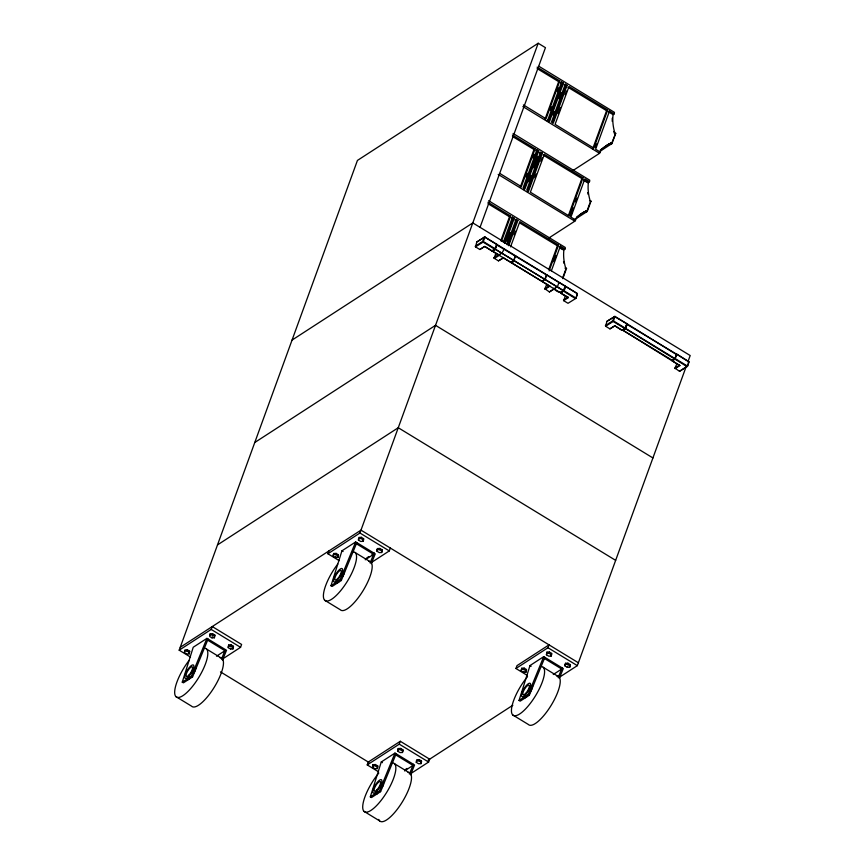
<?xml version="1.0" encoding="UTF-8"?>
<svg xmlns="http://www.w3.org/2000/svg" width="865" height="865" viewBox="0 0 865 865"><rect width="100%" height="100%" fill="white"/><g stroke="black" fill="none" stroke-linecap="round" stroke-linejoin="round"><path stroke-width="1.3" d="M184.58 651.064L184.483 652.567L186.786 653.972L189.186 653.875L189.684 651.226L187.391 649.82L184.991 649.918L184.58 651.064L186.97 650.956L189.273 652.361L189.186 653.875M209.784 634.964L209.687 636.467L211.99 637.873L214.379 637.775L214.888 635.126L212.585 633.721L210.195 633.829L209.784 634.964L212.174 634.856L214.477 636.262L214.379 637.775M210.098 635.332L210.195 633.829M228.241 647.626L228.749 644.976L231.15 644.879L233.442 646.285L233.355 647.788L232.934 648.923L230.544 649.031L228.241 647.626L228.749 644.976M232.934 648.923L233.442 646.285M333.209 556.152L333.717 553.503L336.117 553.405L338.41 554.811L338.323 556.314L337.901 557.46L335.512 557.557L333.209 556.152L333.717 553.503M337.901 557.46L338.41 554.811M358.413 540.063L358.921 537.414L361.311 537.306L363.614 538.711L363.516 540.214L363.105 541.36L360.716 541.458L358.413 540.063L358.824 538.917M363.105 541.36L363.614 538.711M376.967 551.21L377.475 548.561L379.876 548.464L382.168 549.87L382.081 551.373L381.66 552.519L379.27 552.616L376.967 551.21L377.475 548.561M381.66 552.519L382.168 549.87M372.534 767.287L373.042 764.638L375.432 764.541L377.735 765.947L377.637 767.45L377.226 768.596L374.826 768.693L372.534 767.287L373.042 764.638M377.226 768.596L377.735 765.947M397.727 751.188L398.235 748.549L400.636 748.441L402.928 749.847L402.841 751.35L402.42 752.496L400.03 752.593L397.727 751.188L398.235 748.549M402.42 752.496L402.928 749.847M416.292 762.346L416.8 759.697L419.19 759.6L421.493 761.005L421.396 762.508L420.985 763.644L418.584 763.752L416.292 762.346L416.703 761.211M420.985 763.644L421.493 761.005M521.26 670.872L521.768 668.223L524.158 668.126L526.461 669.532L526.363 671.035L525.952 672.181L523.552 672.278L521.26 670.872L521.768 668.223M525.952 672.181L526.461 669.532M546.453 654.783L546.961 652.134L549.351 652.026L551.654 653.432L551.567 654.935L551.146 656.081L548.756 656.178L546.453 654.783L546.961 652.134M551.146 656.081L551.654 653.432M565.018 665.931L565.526 663.282L567.916 663.185L570.219 664.59L570.121 666.093L569.711 667.239L567.31 667.337L565.018 665.931L565.526 663.282M569.711 667.239L570.219 664.59M563.353 250.104L565.04 249.012L565.267 247.466L488.628 200.702M587.822 182.85L589.519 181.758L589.746 180.212L513.107 133.459M600.115 151.245L611.977 143.558L615.707 133.318L614.799 132.767A43.823 34.957 57 0 1 613.296 126.031L613.069 124.355A41.628 33.205 57 0 1 613.09 114.634L614.215 113.899L614.442 112.353L538.949 66.302M221.862 658.135L225.365 649.583L224.954 650.718L207.687 640.187L208.097 639.051L192.571 676.917L183.423 682.842L182.266 682.15L193.23 647.247L206.951 638.348L226.522 650.285L222.51 660.06M371.982 554.541L374.091 553.168L373.68 554.303L356.412 543.771L356.823 542.636L341.297 580.501L332.149 586.438L330.992 585.735L341.945 550.832L355.677 541.933L375.248 553.87L371.236 563.645M409.404 774.078L413.416 764.303L412.994 765.438L395.727 754.907L396.148 753.772L380.611 791.637L371.463 797.562L370.317 796.87L381.27 761.968L394.991 753.069L414.562 765.006L410.551 774.78M558.13 677.663L562.131 667.888L561.72 669.023L544.453 658.492L544.874 657.357L529.337 695.222L520.189 701.158L519.043 700.455L529.996 665.553L543.717 656.654L563.288 668.591L559.277 678.365M494.888 249.304L483.081 242.103L484.919 237.075L496.726 244.276L494.888 249.304L492.185 251.066L484.573 246.428L479.826 249.498L475.48 246.849L476.82 241.951L484.67 237.042L476.82 241.951M503.484 248.558C504.976 251.315 497.775 257.1 494.099 258.213L495.937 253.175M625.006 328.689L613.199 321.477L615.026 316.449L626.833 323.651L625.006 328.689L622.292 330.441L614.68 325.802L609.933 328.873L605.587 326.224L606.927 321.337L615.026 316.449M190.473 657.076L179.185 650.188L357.44 160.425L538.192 43.25L545.447 47.672L480.053 227.333M186.97 650.956L187.391 649.82M189.273 652.361L189.684 651.226M179.185 650.188L211.211 629.428L212.26 626.552L241.605 644.457L240.556 647.334L221.786 659.508M212.174 634.856L212.585 633.721M211.99 637.873L212.401 636.737M214.477 636.262L214.888 635.126M228.338 646.123L230.728 646.014L231.15 644.879M230.544 649.031L230.966 647.896M339.199 560.661L327.911 553.773L328.949 550.908M333.306 554.649L335.696 554.541L336.117 553.405M335.512 557.557L335.923 556.422M327.911 553.773L359.937 533.013L538.192 43.25M358.499 538.549L360.9 538.452L361.311 537.306M377.064 549.707L379.454 549.599L379.876 548.464M495.44 247.801L497.083 244.503L564.986 285.926L564.067 289.667M500.781 240.74L509.507 216.758L510.642 216.023L487.968 202.28M535.121 148.769L533.986 149.504L520.2 187.37L521.336 186.645L535.121 148.769L512.448 135.026M544.907 119.521L558.682 81.645L559.817 80.921L537.143 67.178M501.451 241.27L510.642 216.023M559.817 80.921L546.031 118.786L523.412 104.903M371.615 562.38L389.282 550.918L390.331 548.042M526.147 177.12L527.531 173.335M533.045 158.176L534.419 154.392M550.389 110.525L551.762 106.741M557.287 91.593L558.66 87.798M503.257 242.373L512.458 217.126L514.264 218.229L505.074 243.487M536.927 149.872L523.141 187.748L524.958 188.862L538.744 150.975L536.927 149.872L535.803 150.607L537.619 151.699L538.744 150.975M546.712 120.635L547.837 119.9L561.634 82.013L563.439 83.116L549.653 121.014L548.518 121.738M504.403 242.957L513.14 218.953L514.264 218.229M523.822 189.597L537.619 151.699M548.983 120.473L562.315 83.851L563.439 83.116M507.139 241.53L510.35 232.685M528.85 181.866L531.153 175.541M533.91 167.961L538.052 156.597M553.092 115.272L554.465 111.477M559.071 98.848L561.363 92.533M506.879 244.59L516.081 219.321L517.897 220.424L508.696 245.703M565.256 84.219L551.459 122.116L553.265 123.23L567.072 85.311L565.256 84.219L564.131 84.943L565.937 86.046L567.072 85.311M508.025 245.163L516.762 221.159L517.897 220.424M542.377 153.17L541.241 153.905L527.445 191.814L528.569 191.089L542.377 153.17L540.56 152.067L526.763 189.976L528.569 191.089M552.605 122.7L565.937 86.046M511.161 262.646C514.178 264.409 514.707 255.251 515.8 256.072M378.513 771.796L367.225 764.909L368.274 762.043L400.3 741.273L429.646 759.178L428.608 762.054L410.929 773.515M541.814 281.352L544.885 279.081L546.453 274.778M548.886 269.188L557.406 245.79L558.53 245.065L519.854 221.613L510.555 246.839M568.435 215.482L581.885 178.547L583.01 177.812L544.334 154.359L543.198 155.095L581.885 178.547M592.687 148.856L606.581 110.688L607.706 109.952L569.029 86.5L555.081 124.344L593.823 148.12L607.706 109.952M549.124 270.918L558.53 245.065M583.01 177.812L569.116 215.98L530.386 192.192L544.334 154.359M553.838 261.673L556.076 255.51M570.251 216.585L573.387 207.968M575.625 201.815L576.977 198.117M595.39 147.504L596.742 143.806M555.211 288.348L549.394 291.938L544.809 288.705L546.875 284.261M551.383 270.788L560.347 246.157L565.04 249.012M614.215 113.899L609.522 111.055L595.628 149.234L600.31 152.11L599.532 153.321L572.425 170.892M372.62 765.785L375.021 765.676L375.432 764.541M562.65 277.892L565.559 269.934M590.027 202.68L586.719 211.784L585.81 211.233A43.823 34.957 57 0 0 580.837 214.012M615.707 133.318L611.414 143.925L610.506 143.374A43.823 34.957 57 0 0 605.532 146.153M562.801 278.671L566.532 268.431L565.624 267.869A43.823 34.957 57 0 1 564.121 261.133L563.894 259.457A41.628 33.205 57 0 1 563.915 249.736L559.223 246.893L560.347 246.157M574.295 219.84L587.281 211.417L591.011 201.177L590.103 200.626A43.823 34.957 57 0 1 588.589 193.879L588.373 192.214A41.628 33.205 57 0 1 588.384 182.483L583.702 179.639M565.505 295.614L563.666 300.652L568.413 297.571C553.654 289.656 564.964 295.83 565.342 286.142L577.215 293.495M367.225 764.909L399.252 744.149L400.3 741.273M397.824 749.685L400.214 749.577L400.636 748.441M563.666 300.652L568.013 303.301L575.96 298.328L577.398 293.646L565.44 286.358M575.96 298.328L577.398 293.646M416.379 760.843L418.779 760.735L419.19 759.6M622.519 330.019L672.473 360.435L671.932 360.727L622.519 330.019L625.038 328.386L627.19 323.878L676.646 354.672L676.473 353.936M515.951 668.504L517 665.628L549.026 644.857L547.978 647.734L515.951 668.504L527.239 675.381M521.346 669.369L523.736 669.261L524.158 668.126M523.552 672.278L523.974 671.143M546.55 653.27L548.94 653.172L549.351 652.026M688.691 361.516L676.83 354.163L675.187 358.683L625.19 328.181M676.927 354.369L689.016 362.035L687.448 366.349L679.501 371.312L674.927 368.079L676.981 363.635M565.105 664.428L567.494 664.32L567.916 663.185M567.31 667.337L567.732 666.201M559.655 677.1L577.333 665.639L686.053 366.922M687.891 361.862L690.194 355.537L472.809 222.911L292.046 340.096M687.448 366.349L688.886 361.667M558.13 113.726L560.455 107.411M565.105 94.804L566.499 91.02M534.83 177.79L536.224 174.006M540.874 161.398L542.269 157.614M514.07 234.956L515.464 231.171M182.266 682.15L191.424 676.214L206.951 638.348M330.992 585.735L340.15 579.799L355.677 541.933M370.09 562.942L374.091 553.168M370.317 796.87L379.465 790.934L394.991 753.069M519.043 700.455L528.191 694.519L543.717 656.654M548.853 238.016L574.836 221.17L575.614 219.97L570.932 217.093L584.827 178.914L589.519 181.758M494.931 249.012L563.699 290.662L560.444 292.705L492.542 251.283L492.369 250.558L494.931 249.012L563.548 290.878M675.154 368.663L679.901 365.592L672.289 360.943L675.36 358.683L687.318 365.982M561.634 82.013L560.498 82.748L562.315 83.851M609.522 111.055L608.398 111.79L613.09 114.634M600.342 149.969L611.079 143.006L611.977 143.558M600.31 152.11L599.185 152.846A41.628 33.205 57 0 1 604.959 146.639M512.458 217.126L511.323 217.861L513.14 218.953M516.081 219.321L514.956 220.056L516.762 221.159M475.253 246.266L482.702 241.432L484.27 237.118L484.919 237.075M475.48 246.849L483.081 242.103M492.185 251.066L484.843 246.428L479.826 249.498M493.872 257.629L499.192 254.18M589.541 200.994L590.103 200.626M498.445 260.862L503.462 257.792L498.445 260.862L494.099 258.213M590.449 201.545L591.011 201.177M576.771 217.093L586.373 210.865L587.281 211.417M574.479 220.694L575.614 219.97M254.775 442.502L435.528 325.327L652.924 457.953M565.624 267.869L565.061 268.237L566.532 268.431M544.809 288.705L549.329 285.774L549.794 286.207L545.047 289.288M549.394 291.938L556.703 287.018M563.439 300.068L567.959 297.138M217.504 544.907L398.257 427.732L615.653 560.358M614.777 316.417L606.927 321.337M605.359 325.64L612.809 320.807L614.388 316.493L626.93 323.867M605.587 326.224L613.199 321.477M622.292 330.441L614.95 325.813L609.933 328.873M180.234 647.323L360.986 530.137L578.371 662.763M366.706 557.957L368.814 556.584M216.51 656.2L224.954 650.718M365.235 559.785L373.68 554.303M673.359 359.981L675.035 358.889L671.835 360.51M674.927 368.079L679.447 365.16M679.501 371.312L686.864 366.544L675.003 359.191M404.961 769.774L407.08 768.412M404.55 770.92L412.994 765.438M553.276 674.505L561.72 669.023M428.121 760.173L512.848 705.245M496.542 244.784L565.083 286.131C563.948 293.873 558.498 293.905 553.47 288.305M560.347 292.5L561.028 292.511M626.649 324.159L676.571 354.153L674.992 358.467L674.635 358.964L625.038 328.386M501.916 252.872L501.462 253.434M514.232 260.387L513.702 260.16L513.875 260.895M537.154 68.594L558.682 81.645M567.894 87.235L606.581 110.688M512.458 136.454L533.986 149.504M539.425 152.802L541.241 153.905M584.07 180.58L586.892 182.288M487.979 203.697L509.507 216.758M519.865 223.029L557.406 245.79M560.531 248.396L562.412 249.542M615.145 133.686L614.237 133.134A43.823 34.957 57 0 1 613.772 131.448M522.893 106.568L599.532 153.321M498.197 174.416L574.836 221.17M484.865 237.194L496.813 244.492M495.245 248.806L483.297 241.508L482.843 242.07M563.872 290.672L575.83 297.96M625.363 328.181L613.404 320.883L612.95 321.456M563.515 291.17L575.376 298.533M492.445 251.077L498.175 254.57M502.76 257.37L550.032 286.207M560.801 292.932L568.413 297.571M672.289 360.943L679.901 365.592M359.937 533.013L389.282 550.918M547.978 647.734L577.333 665.639M379.454 549.599L381.757 551.005M567.494 664.32L569.797 665.726M360.9 538.452L363.203 539.846M548.94 653.172L551.243 654.567M355.266 552.638L370.912 562.185M543.317 667.358L558.952 676.906M341.945 550.832L343.102 551.535M529.996 665.553L531.142 666.255M335.696 554.541L337.999 555.946M523.736 669.261L526.039 670.667M340.15 579.799L341.297 580.501M528.191 694.519L529.337 695.222M324.667 600.224L340.313 609.76A28.361 8.823 -58.6 0 0 363.938 589.238A28.361 8.823 -58.6 0 0 368.739 561.331M512.718 714.944L528.364 724.481A28.361 8.823 -58.6 0 0 551.989 703.959A28.361 8.823 -58.6 0 0 556.779 676.052M211.211 629.428L240.556 647.334M399.252 744.149L428.608 762.054M230.728 646.014L233.031 647.42M418.779 760.735L421.071 762.141M400.214 749.577L402.517 750.982M206.54 649.053L222.186 658.6M394.591 763.773L410.237 773.321M381.27 761.968L382.417 762.671M375.021 765.676L377.313 767.082M220.488 671.878L368.868 762.4M191.424 676.214L192.571 676.917M379.465 790.934L380.611 791.637M175.941 696.628L191.587 706.175A28.361 8.823 -58.6 0 0 215.212 685.653A28.361 8.823 -58.6 0 0 220.013 657.746M363.992 811.348L379.638 820.896M547.837 119.9L549.653 121.014M499.851 173.454L521.336 186.645M627.19 323.878L625.719 328.397L622.562 330.452M565.159 286.65L564.986 285.926M546.723 274.778L545.253 279.308L542.085 281.352M515.345 255.64L513.875 260.16L510.707 262.214M497.083 244.503L495.256 249.531L492.542 251.283L492.401 250.645M558.909 282.66L557.341 286.964M587.811 192.571L588.027 194.247M574.749 219.905A41.628 33.205 57 0 1 579.701 214.855L581.399 213.644A43.823 34.957 57 0 1 586.373 210.865M575.312 219.537A41.628 33.205 57 0 1 580.264 214.498M541.133 666.515A28.361 8.823 -58.6 0 1 535.186 696.314A28.361 8.823 -58.6 0 1 511.907 713.647A28.361 8.823 -58.6 0 1 527.531 676.635M532.548 685.275A7.828 2.433 -58.6 0 1 529.769 692.919M527.423 695.968A7.828 2.433 -58.6 0 1 523.79 697.709M204.367 648.209A28.361 8.823 -58.6 0 1 198.939 677.165A28.361 8.823 -58.6 0 1 175.444 695.979A28.361 8.823 -58.6 0 1 189.035 660.482M188.721 678.257A7.828 2.433 -58.6 0 1 187.683 678.938M195.782 668.05A7.828 2.433 -58.6 0 1 195.479 669.456M194.885 671.099A7.828 2.433 -58.6 0 1 194.041 672.862M189.511 678.733A7.828 2.433 -58.6 0 1 187.024 679.403M408.064 772.467A28.361 8.823 -58.6 0 1 401.976 802.493A28.361 8.823 -58.6 0 1 378.762 819.415M392.418 762.93A28.361 8.823 -58.6 0 1 386.46 792.729A28.361 8.823 -58.6 0 1 363.181 810.062A28.361 8.823 -58.6 0 1 378.805 773.051M383.822 781.69A7.828 2.433 -58.6 0 1 383.822 782.771M383.519 784.177A7.828 2.433 -58.6 0 1 382.081 787.582M377.551 793.454A7.828 2.433 -58.6 0 1 375.67 794.362M353.093 551.794A28.361 8.823 -58.6 0 1 347.665 580.761A28.361 8.823 -58.6 0 1 324.17 599.564A28.361 8.823 -58.6 0 1 337.761 564.067M344.508 571.635A7.828 2.433 -58.6 0 1 342.767 576.447M339.383 581.248A7.828 2.433 -58.6 0 1 336.344 583.226M600.332 150.932A41.628 33.205 57 0 1 604.397 147.007L606.095 145.796A43.823 34.957 57 0 1 611.079 143.006M612.258 121.414A41.628 33.205 57 0 1 612.258 118.159M563.839 263.176A43.823 34.957 57 0 1 563.548 261.5M525.488 694.79A7.828 2.433 -58.6 0 0 530.299 683.404A7.828 2.433 -58.6 0 0 522.438 691.719A7.828 2.433 -58.6 0 0 525.488 694.79M525.65 693.449A5.655 1.762 -58.6 0 0 529.12 685.231A5.655 1.762 -58.6 0 0 523.455 691.232A5.655 1.762 -58.6 0 0 525.65 693.449M188.721 676.484A7.828 2.433 -58.6 0 0 193.533 665.099A7.828 2.433 -58.6 0 0 185.672 673.413A7.828 2.433 -58.6 0 0 188.721 676.484M188.884 675.143A5.655 1.762 -58.6 0 0 192.354 666.926A5.655 1.762 -58.6 0 0 186.689 672.927A5.655 1.762 -58.6 0 0 188.884 675.143M376.772 791.205A7.828 2.433 -58.6 0 0 381.573 779.819A7.828 2.433 -58.6 0 0 373.712 788.134A7.828 2.433 -58.6 0 0 376.772 791.205M376.935 789.864A5.655 1.762 -58.6 0 0 380.405 781.646A5.655 1.762 -58.6 0 0 374.729 787.647A5.655 1.762 -58.6 0 0 376.935 789.864M337.447 580.069A7.828 2.433 -58.6 0 0 342.259 568.683A7.828 2.433 -58.6 0 0 334.398 576.998A7.828 2.433 -58.6 0 0 337.447 580.069M337.61 578.728A5.655 1.762 -58.6 0 0 341.08 570.511A5.655 1.762 -58.6 0 0 335.404 576.512A5.655 1.762 -58.6 0 0 337.61 578.728"/></g></svg>
